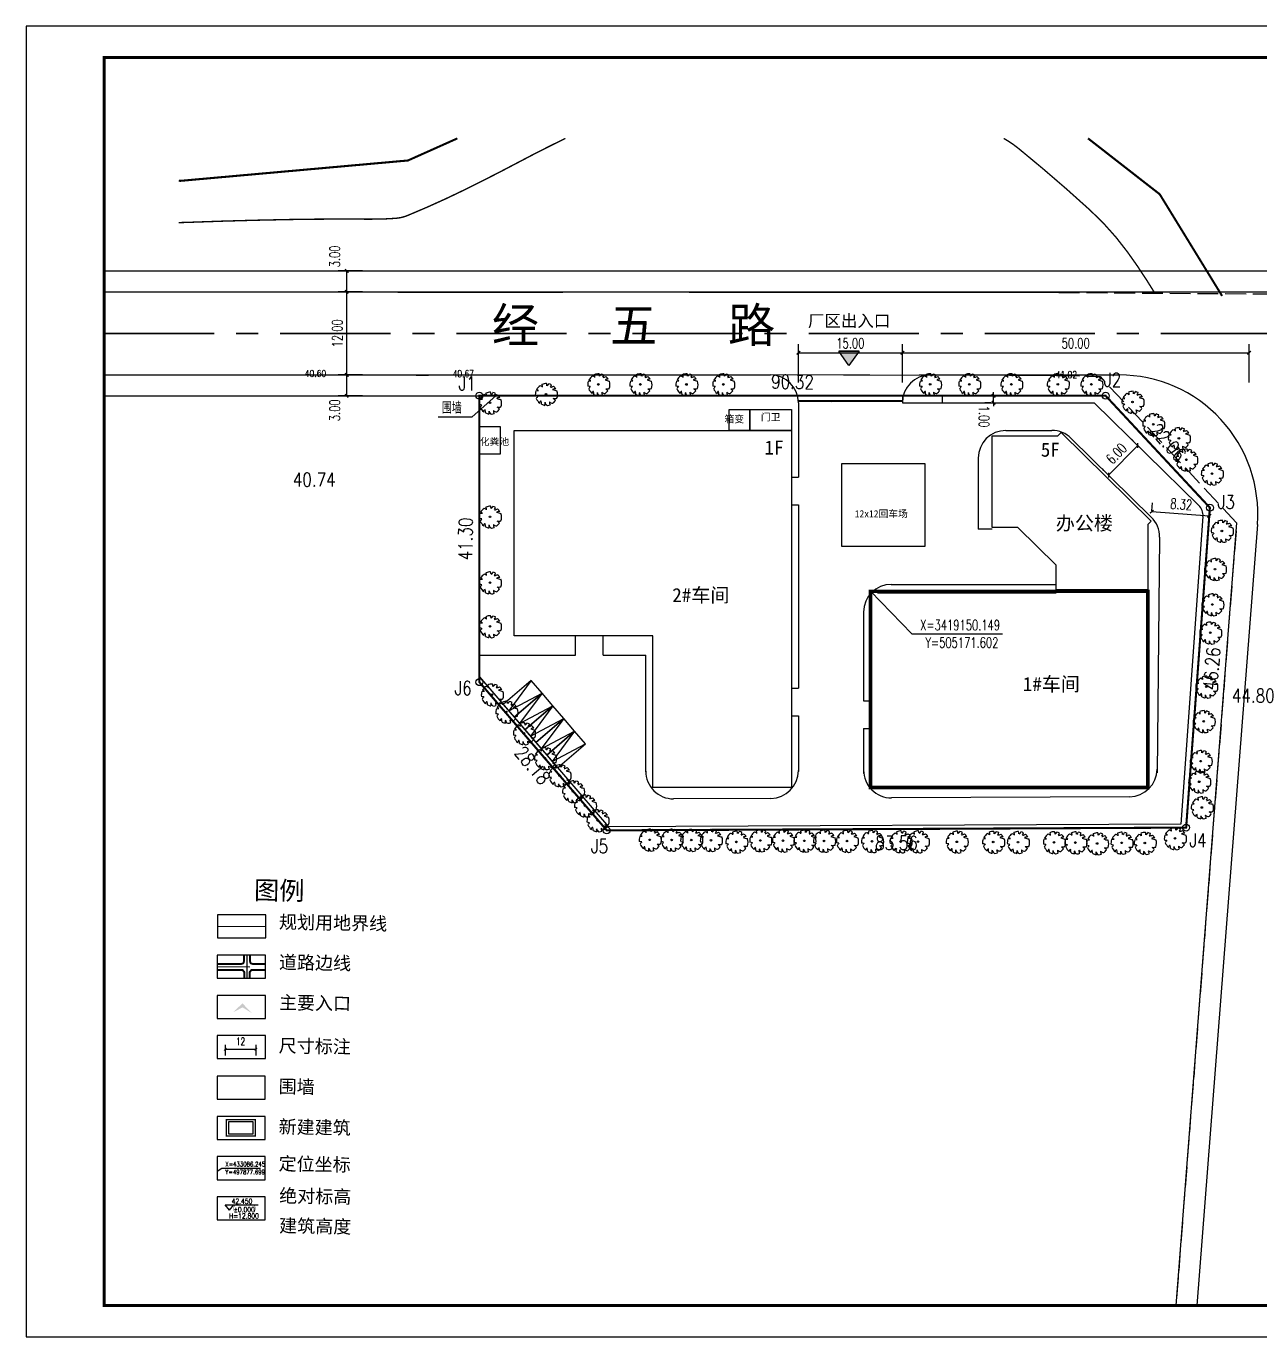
# Model space of a CAD drawing. Extents: x 504875 to 505317, y 3419043 to 3419232.
# Drawn here: x 505049.8 to 505227.7, y 3419042.6 to 3419231.6 of the extents above; entities that cross this region are included whole.
import ezdxf
from ezdxf.enums import TextEntityAlignment as Align

# ---------------------------------------------------------------- set-up
doc = ezdxf.new("R2010")
doc.units = 0
doc.header["$PDSIZE"] = 0.4
for name, pattern in [('CENTER', [50.8, 31.75, -6.35, 6.35, -6.35]), ('DASH', [0.35, 0.25, -0.1]), ('DASHDOT', [25.4, 12.7, -6.35, 0, -6.35]), ('X0', [4, 3, -1]), ('X3', [5, 4, -1])]:
    doc.linetypes.add(name, pattern=pattern)
doc.layers.get('0').update_dxf_attribs({"linetype": 'CONTINUOUS'})
doc.layers.get('Defpoints').update_dxf_attribs({"linetype": 'CONTINUOUS'})
for name, color, linetype in [('00规划道路', 7, 'CONTINUOUS'), ('99999', 7, 'CONTINUOUS'), ('_TCH_KEY', 7, 'CONTINUOUS'), ('DIM_COOR', 3, 'CONTINUOUS'), ('DIM_ELEV', 3, 'CONTINUOUS'), ('DIM_LEAD', 3, 'CONTINUOUS'), ('DLSS', 4, 'CONTINUOUS'), ('GCD', 1, 'CONTINUOUS'), ('JMD', 6, 'CONTINUOUS'), ('JZD', 1, 'CONTINUOUS'), ('JZP', 1, 'CONTINUOUS'), ('KZ-指标符号', 7, 'CONTINUOUS'), ('PUB_DIM', 3, 'CONTINUOUS'), ('PUB_TEXT', 7, 'CONTINUOUS'), ('PUB_TITLE', 4, 'CONTINUOUS'), ('RD-中线', 1, 'DASHDOT'), ('TREE', 66, 'CONTINUOUS'), ('停车位', 152, 'CONTINUOUS'), ('原道路', 7, 'CONTINUOUS'), ('图例', 7, 'CONTINUOUS'), ('建筑', 2, 'CONTINUOUS'), ('建筑外', 2, 'CONTINUOUS'), ('红线', 1, 'CONTINUOUS'), ('路', 4, 'CONTINUOUS'), ('道路', 150, 'CONTINUOUS')]:
    doc.layers.add(name, color=color, linetype=linetype)
doc.layers.add('RD-红线', color=7, linetype='CONTINUOUS', lineweight=35)
doc.layers.add('围墙', color=2, linetype='CONTINUOUS', lineweight=0)
doc.layers.get('_TCH_KEY').off()
doc.styles.add('_TCH_DIM', font='SIMPLEX', dxfattribs={"bigfont": 'GBCBIG'})
doc.styles.add('_TCH_DIM_T3', font='SIMPLEX', dxfattribs={"width": 0.705882, "bigfont": 'GBCBIG'})
doc.styles.add('DIM_FONT', font='SIMPLEX', dxfattribs={"width": 0.7, "bigfont": 'GBCBIG'})
doc.styles.add('DIMST', font='simplex.shx', dxfattribs={"width": 0.8, "bigfont": 'hzdx.shx'})
doc.styles.add('HZ', font='rs.shx', dxfattribs={"width": 0.8, "bigfont": 'hztxt.shx'})
doc.styles.add('宋体', font='')
doc.styles.get('宋体').set_extended_font_data('SimSun')
doc.linetypes.add('10411', pattern='A,2,[150,AAA.SHX,S=1,R=0,X=0,Y=1],2,[151,AAA.SHX,S=1,R=0,X=0,Y=3],1e-11', length=4)
doc.linetypes.add('FENCELINE2', pattern='A,6.35,-2.54,[132,ltypeshp.shx,S=2.54,R=0,X=-2.54,Y=0],-2.54,25.4', length=36.83)
doc.dimstyles.new('_TCH_ARCH&&1', dxfattribs={"dimtxt": 1.4875, "dimasz": 0.5, "dimexe": 1.25, "dimexo": 1.5, "dimgap": 0.63125, "dimtad": 1, "dimzin": 0, "dimdsep": 46, "dimtxsty": '_TCH_DIM_T3', "dimblk": 'ARCHTICK', "dimcen": 0.09, "dimclrt": 7, "dimazin": 2, "dimtfac": 1, "dimtix": 1, "dimtmove": 2, "dimatfit": 3, "dimfxl": 1, "dimtolj": 1, "dimtzin": 0, "dimarcsym": 0})
doc.dimstyles.new('_TCH_ARCH_M_M&&1', dxfattribs={"dimtxt": 1.4875, "dimasz": 0.5, "dimexe": 1.25, "dimexo": 1.5, "dimgap": 0.63125, "dimtad": 1, "dimzin": 0, "dimdsep": 46, "dimtxsty": '_TCH_DIM_T3', "dimblk": 'ARCHTICK', "dimcen": 0.09, "dimclrt": 7, "dimazin": 2, "dimtfac": 1, "dimtdec": 0, "dimtix": 1, "dimtmove": 2, "dimatfit": 3, "dimfxl": 1, "dimtolj": 1, "dimtzin": 0, "dimarcsym": 0})
doc.dimstyles.new('DIMN1', dxfattribs={"dimscale": 0.01, "dimtxt": 300, "dimasz": 100, "dimexe": 250, "dimexo": 300, "dimgap": 150, "dimtad": 1, "dimdec": 0, "dimzin": 0, "dimdsep": 46, "dimtxsty": 'DIM_FONT', "dimblk": 'ARCHTICK', "dimcen": 0.09, "dimclrt": 7, "dimazin": 2, "dimtfac": 1, "dimtdec": 0, "dimtix": 1, "dimtmove": 2, "dimatfit": 3, "dimfxl": 1, "dimtolj": 1, "dimtzin": 0, "dimarcsym": 0})

# ---------------------------------------------------------------- blocks, each defined once
blk = doc.blocks.new('gc0000')
blk.add_point((0, 0))
blk = doc.blocks.new('A$C70A21002')
at = {"layer": 'JMD', "color": 0, "linetype": 'Continuous', "style": '宋体'}
for s, p in [('经   五   路', (22.31, 101.58)), ('纬', (119.95, 48.09)), ('二', (119.63, 26.68)), ('路', (118.72, 3.62))]:
    blk.add_text(s, height=5, dxfattribs=at).set_placement(p, align=Align.MIDDLE)
blk = doc.blocks.new('GC200')
at = {"linetype": 'Continuous', "const_width": 0.2, "flags": 128}
blk.add_lwpolyline([(-0.1, 0, 1), (0.1, 0, 1)], format="xyb", close=True, dxfattribs=at)
blk = doc.blocks.new('dsfsd')
at = {"layer": '00规划道路', "linetype": 'Continuous'}
blk.add_hatch(color=256, dxfattribs=at).paths.add_polyline_path([(40390652.56, 3427609.06), (40390650.56, 3427609.06), (40390651.56, 3427607.64)])
blk.add_line((40390650.56, 3427609.06), (40390652.56, 3427609.06), dxfattribs=at)
at = {"layer": '00规划道路', "linetype": 'Continuous', "flags": 128}
blk.add_lwpolyline([(40390650.56, 3427609.06), (40390651.56, 3427607.64), (40390652.56, 3427609.06)], dxfattribs=at)
blk.add_lwpolyline([(40390652.56, 3427609.06), (40390650.56, 3427609.06), (40390651.56, 3427607.64)], close=True, dxfattribs=at)
blk = doc.blocks.new('sdfedf')
at = {"layer": '停车位', "linetype": 'Continuous', "flags": 128}
for points in [[(40390647.63, 3427557.29), (40390647.63, 3427562.59), (40390650.03, 3427562.59), (40390650.03, 3427557.29), (40390647.63, 3427557.29)], [(40390647.63, 3427557.29), (40390648.83, 3427562.59), (40390650.03, 3427557.29)]]:
    blk.add_lwpolyline(points, dxfattribs=at)
blk = doc.blocks.new('dfghfg')
at = {"layer": 'TREE', "color": 68, "linetype": 'ByBlock'}
for p, q in [((509406.27, 3423593.02), (509406.62, 3423593.06)), ((509406.62, 3423593.06), (509406.36, 3423593.2)), ((509406.36, 3423593.2), (509406.36, 3423593.2))]:
    blk.add_line(p, q, dxfattribs=at)
blk.add_circle((509407.71, 3423592.55), 0.115, dxfattribs=at)
for centre, radius, start, end in [((509407.79, 3423592.49), 1.58, 126.0751, 153.6245), ((509406.75, 3423593.1), 0.673, 48.5203, 80.5151), ((509407.79, 3423592.49), 1.6, 89.3321, 114.3856), ((509406.84, 3423593.68), 0.39, 343.6555, 39.76), ((509407.29, 3423593.83), 0.579, 352.0775, 26.6129), ((509407.56, 3423594.25), 0.606, 304.1868, 338.5411), ((509407.79, 3423592.49), 1.59, 62.8767, 77.7021), ((509408.05, 3423593.91), 0.461, 315.8454, 359.7651), ((509407.08, 3423598.27), 4.9, 285.4397, 290.7099), ((509409.05, 3423592.61), 0.701, 83.5323, 121.6544), ((509407.79, 3423592.49), 1.57, 31.4098, 49.4753), ((509407.79, 3423592.49), 1.61, 160.8426, 187.275), ((509405.98, 3423589.66), 2.64, 77.3728, 85.4649), ((509407.8, 3423590.98), 1.76, 134.7782, 147.3315), ((509407.79, 3423592.49), 1.57, 200.8103, 231.4392), ((509407.06, 3423591.29), 0.262, 97.741, 188.8108), ((509403.76, 3423590.92), 3.32, 2.9465, 10.9238), ((509408.19, 3423591.15), 0.661, 160.6008, 199.3992), ((509408.7, 3423591.35), 0.49, 170.6314, 220.6278), ((509408.79, 3423592.13), 0.9, 230.4582, 263.1093), ((509410.69, 3423598.75), 5.9, 250.0865, 256.3451), ((509407.79, 3423592.49), 1.54, 305.394, 326.2464), ((509408.89, 3423593.88), 1.97, 266.7455, 282.0146), ((509407.81, 3423590.59), 1.64, 39.6536, 53.993), ((509407.79, 3423592.49), 1.6, 340.3307, 19.43), ((509407.79, 3423592.49), 1.57, 243.1498, 261.8356), ((509408.11, 3423591.41), 0.534, 186.1911, 248.4952), ((509407.79, 3423592.49), 1.58, 274.7236, 290.3277)]:
    blk.add_arc(centre, radius, start, end, dxfattribs=at)
blk = doc.blocks.new('_ArchTick')
at = {"color": 0, "linetype": 'ByBlock', "const_width": 0.4}
blk.add_lwpolyline([(-0.5, -0.5), (0.5, 0.5)], dxfattribs=at)
blk = doc.blocks.new('*D30')
at = {"layer": 'Defpoints', "color": 0, "transparency": 16777216}
for p in [(505176.2, 3419184.55), (505161.2, 3419178.77), (505176.2, 3419178.77)]:
    blk.add_point(p, dxfattribs=at)
at = {"layer": 'PUB_DIM', "color": 0, "lineweight": -2, "transparency": 16777216}
for p, q in [((505161.2, 3419180.27), (505161.2, 3419185.8)), ((505176.2, 3419180.27), (505176.2, 3419185.8)), ((505161.2, 3419184.55), (505176.2, 3419184.55))]:
    blk.add_line(p, q, dxfattribs=at)
at = {"layer": 'PUB_DIM', "color": 0, "lineweight": -2, "transparency": 16777216, "xscale": 0.5, "yscale": 0.5, "zscale": 0.5, "rotation": 180}
blk.add_blockref('_ArchTick', (505161.2, 3419184.55), dxfattribs=at)
at = {"layer": 'PUB_DIM', "color": 0, "lineweight": -2, "transparency": 16777216, "xscale": 0.5, "yscale": 0.5, "zscale": 0.5}
blk.add_blockref('_ArchTick', (505176.2, 3419184.55), dxfattribs=at)
at = {"layer": 'PUB_DIM', "color": 7, "transparency": 16777216, "insert": (505168.7, 3419185.92), "char_height": 1.488, "attachment_point": 5, "style": '_TCH_DIM_T3'}
blk.add_mtext('\\A1;15.00', dxfattribs=at)
blk = doc.blocks.new('*D31')
at = {"layer": 'Defpoints', "color": 0, "transparency": 16777216}
for p in [(505226.2, 3419184.55), (505176.2, 3419178.77), (505226.2, 3419178.77)]:
    blk.add_point(p, dxfattribs=at)
at = {"layer": 'PUB_DIM', "color": 0, "lineweight": -2, "transparency": 16777216}
for p, q in [((505176.2, 3419180.27), (505176.2, 3419185.8)), ((505226.2, 3419180.27), (505226.2, 3419185.8)), ((505176.2, 3419184.55), (505226.2, 3419184.55))]:
    blk.add_line(p, q, dxfattribs=at)
at = {"layer": 'PUB_DIM', "color": 0, "lineweight": -2, "transparency": 16777216, "xscale": 0.5, "yscale": 0.5, "zscale": 0.5, "rotation": 180}
blk.add_blockref('_ArchTick', (505176.2, 3419184.55), dxfattribs=at)
at = {"layer": 'PUB_DIM', "color": 0, "lineweight": -2, "transparency": 16777216, "xscale": 0.5, "yscale": 0.5, "zscale": 0.5}
blk.add_blockref('_ArchTick', (505226.2, 3419184.55), dxfattribs=at)
at = {"layer": 'PUB_DIM', "color": 7, "transparency": 16777216, "insert": (505201.2, 3419185.92), "char_height": 1.488, "attachment_point": 5, "style": '_TCH_DIM_T3'}
blk.add_mtext('\\A1;50.00', dxfattribs=at)
blk = doc.blocks.new('*D32')
at = {"layer": 'Defpoints', "color": 0, "transparency": 16777216}
for p in [(505189.35, 3419178.35), (505190.45, 3419178.35), (505190.45, 3419177.35)]:
    blk.add_point(p, dxfattribs=at)
at = {"layer": 'PUB_DIM', "color": 0, "lineweight": -2, "transparency": 16777216}
for p, q in [((505188.95, 3419178.35), (505188.1, 3419178.35)), ((505189.35, 3419178.35), (505189.35, 3419178.85)), ((505189.35, 3419177.35), (505189.35, 3419178.35)), ((505188.95, 3419177.35), (505188.1, 3419177.35)), ((505189.35, 3419177.35), (505189.35, 3419176.85))]:
    blk.add_line(p, q, dxfattribs=at)
at = {"layer": 'PUB_DIM', "color": 0, "lineweight": -2, "transparency": 16777216, "xscale": 0.5, "yscale": 0.5, "zscale": 0.5}
for p, rotation in [((505189.35, 3419178.35), 270.0010972823908), ((505189.35, 3419177.35), 90.00109728239084)]:
    blk.add_blockref('_ArchTick', p, dxfattribs=dict(at, rotation=rotation))
at = {"layer": 'PUB_DIM', "color": 7, "transparency": 16777216, "insert": (505187.98, 3419175.35), "char_height": 1.488, "attachment_point": 5, "rotation": 270.0011, "style": '_TCH_DIM_T3'}
blk.add_mtext('\\A1;1.00', dxfattribs=at)
blk = doc.blocks.new('*D92')
at = {"layer": 'Defpoints', "color": 0, "transparency": 16777216}
for p in [(505212.06, 3419160.28), (505220.36, 3419159.66), (505220.46, 3419161.03)]:
    blk.add_point(p, dxfattribs=at)
at = {"layer": 'PUB_DIM', "color": 0, "lineweight": -2, "transparency": 16777216}
for p, q in [((505212.17, 3419161.77), (505212.26, 3419162.89)), ((505212.17, 3419161.64), (505220.46, 3419161.03)), ((505220.47, 3419161.16), (505220.56, 3419162.27))]:
    blk.add_line(p, q, dxfattribs=at)
at = {"layer": 'PUB_DIM', "color": 0, "lineweight": -2, "transparency": 16777216, "xscale": 0.5, "yscale": 0.5, "zscale": 0.5}
for p, rotation in [((505212.17, 3419161.64), 175.7512926206985), ((505220.46, 3419161.03), 355.7512926206986)]:
    blk.add_blockref('_ArchTick', p, dxfattribs=dict(at, rotation=rotation))
at = {"layer": 'PUB_DIM', "color": 7, "transparency": 16777216, "insert": (505216.42, 3419162.71), "char_height": 1.488, "attachment_point": 5, "rotation": 355.7513, "style": '_TCH_DIM_T3'}
blk.add_mtext('\\A1;8.32', dxfattribs=at)
blk = doc.blocks.new('*D93')
at = {"layer": 'Defpoints', "color": 0, "transparency": 16777216}
for p in [(505210.14, 3419171.19), (505210.55, 3419170.79), (505206.34, 3419166.51)]:
    blk.add_point(p, dxfattribs=at)
at = {"layer": 'PUB_DIM', "color": 0, "lineweight": -2, "transparency": 16777216}
for p, q in [((505205.94, 3419166.91), (505210.14, 3419171.19)), ((505209.48, 3419171.84), (505209.25, 3419172.07)), ((505205.27, 3419167.56), (505205.05, 3419167.79))]:
    blk.add_line(p, q, dxfattribs=at)
at = {"layer": 'PUB_DIM', "color": 0, "lineweight": -2, "transparency": 16777216, "xscale": 0.5, "yscale": 0.5, "zscale": 0.5}
for p, rotation in [((505210.14, 3419171.19), 45.50970080789526), ((505205.94, 3419166.91), 225.5097008078953)]:
    blk.add_blockref('_ArchTick', p, dxfattribs=dict(at, rotation=rotation))
at = {"layer": 'PUB_DIM', "color": 7, "transparency": 16777216, "insert": (505207.06, 3419170.02), "char_height": 1.488, "attachment_point": 5, "rotation": 45.5097, "style": '_TCH_DIM_T3'}
blk.add_mtext('\\A1;6.00', dxfattribs=at)
blk = doc.blocks.new('*D94')
at = {"layer": 'Defpoints', "color": 0, "transparency": 16777216}
for p in [(505096.06, 3419181.35), (505099.82, 3419181.35), (505099.82, 3419178.35)]:
    blk.add_point(p, dxfattribs=at)
at = {"layer": 'PUB_DIM', "color": 0, "lineweight": -2, "transparency": 16777216}
for p, q in [((505098.32, 3419181.35), (505094.81, 3419181.35)), ((505096.06, 3419178.35), (505096.06, 3419181.35)), ((505098.32, 3419178.35), (505094.81, 3419178.35))]:
    blk.add_line(p, q, dxfattribs=at)
at = {"layer": 'PUB_DIM', "color": 0, "lineweight": -2, "transparency": 16777216, "xscale": 0.5, "yscale": 0.5, "zscale": 0.5}
for p, rotation in [((505096.06, 3419181.35), 90), ((505096.06, 3419178.35), 270)]:
    blk.add_blockref('_ArchTick', p, dxfattribs=dict(at, rotation=rotation))
at = {"layer": 'PUB_DIM', "color": 7, "transparency": 16777216, "insert": (505094.34, 3419176.25), "char_height": 1.488, "attachment_point": 5, "rotation": 90, "style": '_TCH_DIM_T3'}
blk.add_mtext('\\A1;3.00', dxfattribs=at)
blk = doc.blocks.new('*D95')
at = {"layer": 'Defpoints', "color": 0, "transparency": 16777216}
for p in [(505096.06, 3419193.35), (505099.82, 3419193.35), (505099.82, 3419181.35)]:
    blk.add_point(p, dxfattribs=at)
at = {"layer": 'PUB_DIM', "color": 0, "lineweight": -2, "transparency": 16777216}
for p, q in [((505098.32, 3419193.35), (505094.81, 3419193.35)), ((505096.06, 3419181.35), (505096.06, 3419193.35)), ((505098.32, 3419181.35), (505094.81, 3419181.35))]:
    blk.add_line(p, q, dxfattribs=at)
at = {"layer": 'PUB_DIM', "color": 0, "lineweight": -2, "transparency": 16777216, "xscale": 0.5, "yscale": 0.5, "zscale": 0.5}
for p, rotation in [((505096.06, 3419193.35), 90), ((505096.06, 3419181.35), 270)]:
    blk.add_blockref('_ArchTick', p, dxfattribs=dict(at, rotation=rotation))
at = {"layer": 'PUB_DIM', "color": 7, "transparency": 16777216, "insert": (505094.69, 3419187.35), "char_height": 1.488, "attachment_point": 5, "rotation": 90, "style": '_TCH_DIM_T3'}
blk.add_mtext('\\A1;12.00', dxfattribs=at)
blk = doc.blocks.new('*D96')
at = {"layer": 'Defpoints', "color": 0, "transparency": 16777216}
for p in [(505096.06, 3419196.35), (505099.82, 3419196.35), (505099.82, 3419193.35)]:
    blk.add_point(p, dxfattribs=at)
at = {"layer": 'PUB_DIM', "color": 0, "lineweight": -2, "transparency": 16777216}
for p, q in [((505098.32, 3419196.35), (505094.81, 3419196.35)), ((505096.06, 3419193.35), (505096.06, 3419196.35)), ((505098.32, 3419193.35), (505094.81, 3419193.35))]:
    blk.add_line(p, q, dxfattribs=at)
at = {"layer": 'PUB_DIM', "color": 0, "lineweight": -2, "transparency": 16777216, "xscale": 0.5, "yscale": 0.5, "zscale": 0.5}
for p, rotation in [((505096.06, 3419196.35), 90), ((505096.06, 3419193.35), 270)]:
    blk.add_blockref('_ArchTick', p, dxfattribs=dict(at, rotation=rotation))
at = {"layer": 'PUB_DIM', "color": 7, "transparency": 16777216, "insert": (505094.34, 3419198.45), "char_height": 1.488, "attachment_point": 5, "rotation": 90, "style": '_TCH_DIM_T3'}
blk.add_mtext('\\A1;3.00', dxfattribs=at)
blk = doc.blocks.new('ghsdhdf')
at = {"layer": 'DIM_ELEV'}
for p, q in [((40405775.53, 3429778.72), (40405774.57, 3429779.93)), ((40405774.57, 3429779.93), (40405782.22, 3429779.93)), ((40405775.53, 3429778.72), (40405776.58, 3429779.93))]:
    blk.add_line(p, q, dxfattribs=at)
blk = doc.blocks.new('出入口')
blk.add_hatch(color=256).paths.add_polyline_path([(0.38, -0.01), (0.88, 0.88), (0, 0), (0.88, -0.88)])
blk = doc.blocks.new('34DFHFD')
at = {"layer": 'DIM_COOR', "color": 3}
for p, q in [((497781.59, 433421.37), (497783.39, 433422.59)), ((497783.39, 433422.59), (497798.57, 433422.59))]:
    blk.add_line(p, q, dxfattribs=at)
at = {"layer": 'RD-中线'}
blk.add_line((497781.66, 433501.22, -30.4), (497800.45, 433501.21, -30.4), dxfattribs=at)
at = {"layer": 'RD-中线', "elevation": -30.4}
blk.add_lwpolyline([(497793.24, 433505.72), (497793.24, 433496.7)], dxfattribs=at)
blk.add_lwpolyline([(497793.24, 433505.72), (497793.24, 433496.7)], dxfattribs=at)
at = {"layer": 'RD-红线', "elevation": -30.4}
for points in [[(497781.66, 433502.31), (497790.95, 433502.31, 0.414214), (497792.1, 433503.45), (497792.1, 433505.72)], [(497781.66, 433502.31), (497790.95, 433502.31, 0.414214), (497792.1, 433503.45), (497792.1, 433505.72)], [(497794.38, 433505.72), (497794.38, 433503.45, 0.414214), (497795.52, 433502.31), (497800.45, 433502.31)], [(497794.38, 433505.72), (497794.38, 433503.45, 0.414214), (497795.52, 433502.31), (497800.45, 433502.31)], [(497781.66, 433500.03), (497790.95, 433500.03, -0.414214), (497792.1, 433498.88), (497792.1, 433496.7)], [(497781.66, 433500.03), (497790.95, 433500.03, -0.414214), (497792.1, 433498.88), (497792.1, 433496.7)], [(497794.38, 433496.7), (497794.38, 433498.88, -0.414214), (497795.52, 433500.03), (497800.45, 433500.03)], [(497794.38, 433496.7), (497794.38, 433498.88, -0.414214), (497795.52, 433500.03), (497800.45, 433500.03)]]:
    blk.add_lwpolyline(points, format="xyb", dxfattribs=at)
at = {"layer": '围墙', "linetype": 'FENCELINE2', "ltscale": 0.0001, "const_width": 0.05, "elevation": -30.4, "flags": 128}
blk.add_lwpolyline([(497781.61, 433454), (497800.4, 433453.99)], dxfattribs=at)
at = {"layer": '图例', "color": 0, "linetype": 'Continuous', "elevation": -30.4}
for points in [[(497781.76, 433512.42), (497800.55, 433512.41), (497800.56, 433521.43), (497781.77, 433521.44)], [(497781.66, 433496.71), (497800.45, 433496.7), (497800.45, 433505.72), (497781.66, 433505.73)], [(497781.65, 433481), (497800.44, 433480.99), (497800.44, 433490.01), (497781.65, 433490.02)], [(497781.65, 433481), (497800.44, 433480.99), (497800.44, 433490.01), (497781.65, 433490.02)], [(497781.64, 433465.38), (497800.43, 433465.37), (497800.43, 433474.39), (497781.64, 433474.4)], [(497781.61, 433449.49), (497800.4, 433449.48), (497800.4, 433458.5), (497781.61, 433458.51)], [(497781.6, 433433.78), (497800.39, 433433.77), (497800.4, 433442.79), (497781.6, 433442.8)], [(497781.59, 433418.07), (497800.38, 433418.06), (497800.39, 433427.08), (497781.59, 433427.09)], [(497781.58, 433402.36), (497800.37, 433402.35), (497800.38, 433411.37), (497781.59, 433411.38)]]:
    blk.add_lwpolyline(points, close=True, dxfattribs=at)
at = {"layer": '红线', "linetype": 'DASH', "lineweight": 35, "ltscale": 0.02, "const_width": 0.4, "elevation": -30.4}
blk.add_lwpolyline([(497781.76, 433516.93), (497800.55, 433516.93)], dxfattribs=at)
at = {"layer": '道路', "color": 0, "elevation": -30.4}
blk.add_lwpolyline([(497785.21, 433441.52, 0.528, 0.476, 0), (497796.53, 433441.52, 0.528, 0.528, 0), (497796.53, 433435.11, 0.528, 0.528, 0), (497785.21, 433435.11, 0.528, 0.528, 0)], format="xyseb", close=True, dxfattribs=at)
at = {"layer": '道路', "linetype": 'Continuous', "elevation": -30.4}
blk.add_lwpolyline([(497795.69, 433440.67), (497786.05, 433440.67), (497786.05, 433435.95), (497795.69, 433435.95)], close=True, dxfattribs=at)
at = {"layer": 'KZ-指标符号', "xscale": -4.147200000425988, "yscale": 4.147199998132524, "zscale": 4.147199999999998, "rotation": 88.64068196837151}
blk.add_blockref('出入口', (497791.48, 433486.9), dxfattribs=at)
at = {"layer": '路', "xscale": 1.674862364670844, "yscale": 1.674862364670844, "zscale": 1.674862364670844}
blk.add_blockref('ghsdhdf', (-67176326.38, -5311001.08, -24.32), dxfattribs=at)
at = {"layer": 'PUB_TEXT', "linetype": 'Continuous', "style": '宋体'}
for s, height, p in [('图例', 7.221, (497795.93, 433527.51, -30.4)), ('规划用地界线', 5.158, (497805.7, 433516.13, -30.4)), ('道路边线', 5.158, (497805.69, 433500.42, -30.4)), ('主要入口', 5.158, (497805.68, 433484.71, -30.4)), ('尺寸标注', 5.158, (497805.59, 433467.86, -30.4)), ('围墙', 5.158, (497805.56, 433451.92, -30.4)), ('新建建筑', 5.158, (497805.55, 433436.21, -30.4)), ('定位坐标', 5.158, (497805.54, 433421.81, -30.4)), ('绝对标高', 5.158, (497805.77, 433409.28, -30.4)), ('建筑高度', 5.158, (497805.77, 433397.61, -30.4))]:
    blk.add_text(s, height=height, rotation=359, dxfattribs=at).set_placement(p)
at = {"layer": 'PUB_TEXT', "color": 3, "style": '_TCH_DIM', "width": 0.705882}
for s, p in [('X=433086.245', (497784.77, 433423.22)), ('Y=497877.699', (497784.83, 433420.18))]:
    blk.add_text(s, height=1.785, dxfattribs=at).set_placement(p)
at = {"layer": 'PUB_TEXT', "style": '_TCH_DIM', "width": 0.705882}
for s, p in [('42.450', (497787.24, 433408.65, -24.32)), ('%%p0.000', (497788.06, 433405.39, -24.32)), ('H=12.800', (497786.23, 433402.92, -24.32))]:
    blk.add_text(s, height=1.993, dxfattribs=at).set_placement(p)
at = {"layer": 'PUB_TEXT', "style": '_TCH_DIM'}
for s, p in [('（', (497786.42, 433405.39, -24.32)), ('）', (497795.84, 433405.39, -24.32))]:
    blk.add_text(s, height=2.26, dxfattribs=at).set_placement(p)
at = {"layer": 'PUB_DIM'}
blk.add_aligned_dim(p1=(497784.75, 433473.67), p2=(497796.7, 433473.67), distance=-4.65, dimstyle='DIMN1', dxfattribs=at).render()

msp = doc.modelspace()

# ---------------------------------------------------------------- linework, layer by layer
at = {"color": 8, "linetype": 'X0', "flags": 128}
for points in [[(505198.766, 3419193.248), (505257.042, 3419192.861), (505245.746, 3419047.145)], [(505198.739, 3419181.283), (505204.714, 3419181.128), (505224.407, 3419160.036), (505215.656, 3419047.145)]]:
    msp.add_lwpolyline(points, dxfattribs=at)
for points in [[(505176.201, 3419177.35), (505181.971, 3419177.35), (505181.971, 3419178.35), (505176.201, 3419178.35)], [(505115.198, 3419173.914), (505118.198, 3419173.914), (505118.198, 3419169.914), (505115.198, 3419169.914)], [(505167.457, 3419168.593), (505179.457, 3419168.593), (505179.457, 3419156.593), (505167.457, 3419156.593)]]:
    msp.add_lwpolyline(points, close=True)
at = {"layer": 'DIM_COOR', "color": 3}
for p, q in [((505171.602, 3419150.149), (505177.587, 3419144.018)), ((505177.587, 3419144.018), (505190.622, 3419144.018))]:
    msp.add_line(p, q, dxfattribs=at)
at = {"layer": 'DIM_LEAD'}
for p, q in [((505117.606, 3419178.397), (505114.104, 3419175.25)), ((505114.104, 3419175.25), (505109.273, 3419175.25))]:
    msp.add_line(p, q, dxfattribs=at)
at = {"layer": 'DIM_LEAD', "const_width": 0.2}
msp.add_lwpolyline([(505117.68, 3419178.464, 1), (505117.531, 3419178.33, 1)], format="xyb", close=True, dxfattribs=at)
at = {"layer": 'DLSS', "color": 8, "linetype": 'X3', "const_width": 0.3}
for points in [[(505071.844, 3419209.365), (505072.059, 3419209.342), (505104.897, 3419212.282), (505112.021, 3419215.467)], [(505202.976, 3419215.467), (505213.32, 3419207.409), (505222.313, 3419192.747)]]:
    msp.add_lwpolyline(points, dxfattribs=at)
at = {"layer": 'DLSS', "color": 8, "linetype": 'Continuous', "const_width": 0.2, "flags": 128}
for points in [[(505071.844, 3419203.33, 0.0083232), (505073.1, 3419203.357, -0.0051822), (505087.732, 3419203.766, -0.0064454), (505099.226, 3419203.82, 0.0192934), (505103.065, 3419203.937, 0.0806136), (505104.864, 3419204.358, 0.0165215), (505113.032, 3419208.043, 0.0077101), (505120.749, 3419211.985, -0.0086466), (505127.598, 3419215.467)], [(505190.817, 3419215.467, -0.0419424), (505192.973, 3419213.996, -0.0144337), (505203.262, 3419205.125, -0.0506936), (505208.694, 3419199.045, -0.0210136), (505212.601, 3419193.156)]]:
    msp.add_lwpolyline(points, format="xyb", dxfattribs=at)
at = {"layer": 'DLSS', "color": 8, "linetype": 'Continuous', "const_width": 0.15, "flags": 128}
for points in [[(505061.086, 3419193.308), (505072.333, 3419193.312), (505107.218, 3419193.265), (505142.401, 3419193.274), (505177.379, 3419193.229), (505198.766, 3419193.248)], [(505061.086, 3419181.328), (505072.335, 3419181.347), (505107.224, 3419181.299), (505142.301, 3419181.387), (505179.375, 3419181.331), (505198.739, 3419181.283)]]:
    msp.add_lwpolyline(points, dxfattribs=at)
at = {"layer": 'JZD', "linetype": 'DASH', "ltscale": 10, "const_width": 0.3, "flags": 128}
msp.add_lwpolyline([(505115.198, 3419178.349), (505205.515, 3419178.35), (505220.551, 3419162.208), (505217.124, 3419116.072), (505133.566, 3419115.676), (505115.199, 3419137.051)], close=True, dxfattribs=at)
msp.add_lwpolyline([(505115.198, 3419178.349), (505205.515, 3419178.35), (505220.551, 3419162.208), (505217.124, 3419116.072), (505133.566, 3419115.676), (505115.199, 3419137.051)], close=True, dxfattribs=at)
at = {"layer": 'JZD', "color": 6, "linetype": '10411', "ltscale": 0.1, "flags": 128}
msp.add_lwpolyline([(505175.328, 3419178.35), (505205.515, 3419178.35), (505220.551, 3419162.208), (505217.124, 3419116.072), (505133.566, 3419115.676), (505115.199, 3419137.051), (505115.198, 3419178.349), (505161.074, 3419178.35)], dxfattribs=at)
at = {"layer": 'JZP', "linetype": 'Continuous'}
for centre in [(505115.198, 3419178.349), (505205.515, 3419178.35), (505220.551, 3419162.208), (505115.199, 3419137.051), (505133.566, 3419115.676), (505217.124, 3419116.072)]:
    msp.add_circle(centre, 0.5, dxfattribs=at)
at = {"layer": 'PUB_TITLE', "elevation": 49}
msp.add_lwpolyline([(505049.836, 3419042.645), (505317.136, 3419042.645), (505317.136, 3419231.645), (505049.836, 3419231.645)], close=True, dxfattribs=at)
at = {"layer": 'PUB_TITLE', "const_width": 0.45, "elevation": 49}
msp.add_lwpolyline([(505061.086, 3419047.145), (505312.636, 3419047.145), (505312.636, 3419227.145), (505061.086, 3419227.145)], close=True, dxfattribs=at)
at = {"layer": 'RD-中线', "linetype": 'CENTER', "lineweight": 30, "ltscale": 0.5}
msp.add_line((505061.086, 3419187.35), (505285.594, 3419187.35), dxfattribs=at)
at = {"layer": '建筑', "linetype": 'Continuous', "ltscale": 3}
for points in [[(505154.2, 3419173.35), (505151.2, 3419173.35), (505151.2, 3419176.35), (505154.2, 3419176.35)], [(505154.2, 3419176.35), (505160.2, 3419176.35), (505160.2, 3419173.35), (505154.2, 3419173.35)]]:
    msp.add_lwpolyline(points, close=True, dxfattribs=at)
at = {"layer": '建筑外'}
for points in [[(505120.198, 3419173.349), (505160.198, 3419173.349), (505160.198, 3419121.849), (505140.198, 3419121.849), (505140.198, 3419143.749), (505120.198, 3419143.749)], [(505189.161, 3419172.563), (505198.619, 3419172.563), (505199.08, 3419173.032), (505212.064, 3419160.278), (505211.602, 3419159.808), (505211.602, 3419150.349), (505198.402, 3419150.349), (505198.402, 3419153.907), (505192.848, 3419159.363), (505189.161, 3419159.363)]]:
    msp.add_lwpolyline(points, close=True, dxfattribs=at)
at = {"layer": '建筑外', "const_width": 0.5}
msp.add_lwpolyline([(505171.602, 3419150.149), (505211.602, 3419150.149), (505211.602, 3419121.849), (505171.602, 3419121.849)], close=True, dxfattribs=at)
at = {"layer": '道路', "linetype": 'Continuous', "ltscale": 3}
for p, q in [((505061.086, 3419196.35), (505285.594, 3419196.35)), ((505061.086, 3419193.35), (505285.594, 3419193.35)), ((505061.086, 3419181.35), (505157.2, 3419181.35)), ((505178.615, 3419181.35), (505207.458, 3419181.35)), ((505176.977, 3419179.35), (505176.977, 3419179.35)), ((505161.2, 3419177.35), (505161.2, 3419166.617)), ((505161.201, 3419177.666), (505176.201, 3419177.666)), ((505161.201, 3419177.566), (505176.201, 3419177.566)), ((505165.977, 3419177.35), (505165.977, 3419177.35)), ((505176.201, 3419177.35), (505203.875, 3419177.35)), ((505196.709, 3419177.35), (505203.087, 3419177.35)), ((505203.875, 3419177.35), (505218.96, 3419162.531)), ((505191.136, 3419173.35), (505197.749, 3419173.35)), ((505200.552, 3419172.204), (505212.104, 3419160.855)), ((505187.136, 3419169.35), (505187.136, 3419159.123)), ((505161.2, 3419162.617), (505161.2, 3419136.182)), ((505224.407, 3419160.036), (505215.655, 3419047.145)), ((505219.553, 3419160.961), (505216.36, 3419116.568)), ((505227.398, 3419159.805), (505218.664, 3419047.145)), ((505213.301, 3419157.96), (505212.944, 3419123.991)), ((505172.602, 3419149.95), (505198.402, 3419149.95)), ((505174.602, 3419151.149), (505198.402, 3419151.149)), ((505170.602, 3419147.149), (505170.602, 3419134.356)), ((505115.198, 3419140.949), (505129.033, 3419140.949)), ((505133.033, 3419140.949), (505139.193, 3419140.949)), ((505139.193, 3419124.122), (505139.193, 3419140.949)), ((505115.198, 3419137.819), (505133.794, 3419116.177)), ((505161.2, 3419132.182), (505161.2, 3419124.188)), ((505170.602, 3419130.356), (505170.602, 3419123.864)), ((505157.219, 3419120.288), (505143.212, 3419120.222)), ((505208.964, 3419120.533), (505174.621, 3419120.364)), ((505216.36, 3419116.568), (505133.138, 3419116.174))]:
    msp.add_line(p, q, dxfattribs=at)
for points in [[(505061.086, 3419178.35), (505161.173, 3419178.35)], [(505176.328, 3419178.35), (505204.216, 3419178.35)]]:
    msp.add_lwpolyline(points, dxfattribs=at)
at = {"layer": '道路', "linetype": 'Continuous', "ltscale": 3, "flags": 128}
for points in [[(505160.198, 3419166.617), (505161.2, 3419166.617)], [(505160.198, 3419162.617), (505161.2, 3419162.617)], [(505189.136, 3419159.123), (505187.136, 3419159.123)], [(505129.033, 3419140.949), (505129.033, 3419143.749)], [(505133.033, 3419140.949), (505133.033, 3419143.749)], [(505160.198, 3419136.182), (505161.2, 3419136.182)], [(505170.602, 3419134.356), (505171.604, 3419134.356)], [(505160.198, 3419132.182), (505161.2, 3419132.182)], [(505170.602, 3419130.356), (505171.604, 3419130.356)]]:
    msp.add_lwpolyline(points, dxfattribs=at)
at = {"layer": '道路', "linetype": 'Continuous', "ltscale": 3}
for centre, radius, start, end in [((505157.2, 3419177.35), 4, 360, 90), ((505180.201, 3419177.35), 4, 90, 180), ((505207.458, 3419161.35), 20, 355.56724, 90), ((505191.136, 3419169.35), 4, 90, 180), ((505197.749, 3419169.35), 4, 45.5097, 90), ((505217.558, 3419161.105), 2, 355.8865, 45.5097), ((505209.301, 3419158.002), 4, 359.39914, 45.5097), ((505174.602, 3419147.149), 4, 90, 180), ((505143.193, 3419124.222), 4, 180, 270.2715), ((505157.2, 3419124.288), 4, 270.2715, 360), ((505174.602, 3419124.364), 4, 180, 270.28142), ((505208.945, 3419124.533), 4, 270.28142, 359.39914)]:
    msp.add_arc(centre, radius, start, end, dxfattribs=at)

# ---------------------------------------------------------------- block references
at = {"color": 8, "linetype": 'Continuous'}
msp.add_blockref('A$C70A21002', (505115.122, 3419087.06), dxfattribs=at)
at = {"layer": '00规划道路', "linetype": 'Continuous', "xscale": -1.45981439872412, "yscale": 1.459814399015158, "zscale": 1.459814399999999, "rotation": 359.9999998355107}
msp.add_blockref('dsfsd', (59468023.204, -1584488.434, -8.8), dxfattribs=at)
at = {"layer": '_TCH_KEY', "color": 252, "linetype": 'Continuous'}
ref = msp.add_blockref('GC200', (505089.416, 3419181.557), dxfattribs=dict(at, xscale=0.5, yscale=0.5, zscale=0.5))
ref.add_attrib('height', '40.60', dxfattribs={"layer": 'GCD', "linetype": 'Continuous', "height": 1, "style": 'HZ', "width": 0.8}).set_placement((505090.016, 3419181.564), align=Align.MIDDLE_LEFT)
ref = msp.add_blockref('GC200', (505110.735, 3419181.55), dxfattribs=dict(at, xscale=0.5, yscale=0.5, zscale=0.5))
ref.add_attrib('height', '40.67', dxfattribs={"layer": 'GCD', "linetype": 'Continuous', "height": 1, "style": 'HZ', "width": 0.8}).set_placement((505111.335, 3419181.557), align=Align.MIDDLE_LEFT)
ref = msp.add_blockref('GC200', (505197.706, 3419181.401), dxfattribs=dict(at, xscale=0.5, yscale=0.5, zscale=0.5))
ref.add_attrib('height', '41.02', dxfattribs={"layer": 'GCD', "linetype": 'Continuous', "height": 1, "style": 'HZ', "width": 0.8}).set_placement((505198.306, 3419181.407), align=Align.MIDDLE_LEFT)
ref = msp.add_blockref('GC200', (505087.093, 3419166.246), dxfattribs=at)
ref.add_attrib('height', '40.74', dxfattribs={"layer": 'GCD', "linetype": 'Continuous', "height": 2, "style": 'HZ', "width": 0.8}).set_placement((505088.293, 3419166.259), align=Align.MIDDLE_LEFT)
ref = msp.add_blockref('GC200', (505222.523, 3419135.087), dxfattribs=at)
ref.add_attrib('height', '44.80', dxfattribs={"layer": 'GCD', "linetype": 'Continuous', "height": 2, "style": 'HZ', "width": 0.8}).set_placement((505223.722, 3419135.101), align=Align.MIDDLE_LEFT)
at = {"layer": 'JZD', "linetype": 'Continuous'}
for p in [(505115.198, 3419178.349), (505205.515, 3419178.35), (505220.551, 3419162.208), (505115.199, 3419137.051), (505217.124, 3419116.072), (505133.566, 3419115.676)]:
    msp.add_blockref('gc0000', p, dxfattribs=at)
at = {"layer": '停车位', "linetype": 'Continuous', "xscale": -1, "rotation": 130.670982232964}
for p in [(-23218361.842, 36287797.844), (-23218360.278, 36287796.024), (-23218358.714, 36287794.204), (-23218357.15, 36287792.383), (-23218355.585, 36287790.563)]:
    msp.add_blockref('sdfedf', p, dxfattribs=at)
at = {"layer": '原道路', "linetype": 'Continuous'}
for p in [(-4282.92, -4413.965), (-4275.362, -4412.566), (-4269.298, -4412.566), (-4262.653, -4412.566), (-4257.337, -4412.566), (-4227.507, -4412.565), (-4221.859, -4412.565), (-4215.795, -4412.565), (-4209.088, -4412.565), (-4204.25, -4412.565), (-4290.994, -4415.218), (-4198.318, -4415.098), (-4195.323, -4418.314), (-4191.632, -4420.333), (-4190.556, -4423.431), (-4186.87, -4425.433), (-4290.994, -4431.654), (-4185.431, -4433.7), (-4186.421, -4439.203), (-4290.994, -4441.143), (-4186.799, -4444.297), (-4290.994, -4447.453), (-4187.102, -4448.373), (-4290.712, -4457.318), (-4187.68, -4456.158), (-4288.616, -4459.796), (-4188.051, -4461.148), (-4286.086, -4462.891), (-4283.049, -4466.483), (-4188.477, -4466.889), (-4280.955, -4468.959), (-4188.699, -4469.869), (-4279.004, -4471.267), (-4277.277, -4473.31), (-4188.318, -4473.576), (-4275.469, -4475.449), (-4267.954, -4478.236), (-4192.204, -4478.032), (-4264.789, -4478.256), (-4261.957, -4478.274), (-4259.126, -4478.293), (-4255.448, -4478.533), (-4251.996, -4478.339), (-4248.733, -4478.36), (-4245.64, -4478.38), (-4242.809, -4478.398), (-4239.505, -4478.419), (-4235.881, -4478.443), (-4231.766, -4478.496), (-4229.266, -4478.496), (-4223.656, -4478.522), (-4218.414, -4478.556), (-4214.848, -4478.579), (-4209.647, -4478.612), (-4206.553, -4478.632), (-4203.425, -4478.766), (-4199.895, -4478.676), (-4196.541, -4478.697)]:
    msp.add_blockref('dfghfg', p, dxfattribs=at)
at = {"layer": '路', "xscale": 0.3694950000790413, "yscale": 0.3694950000790413, "zscale": 0.3694950000790413}
msp.add_blockref('34DFHFD', (321149.564, 3258919.488, 11.231), dxfattribs=at)

# ---------------------------------------------------------------- texts
at = {"layer": '99999', "style": '宋体'}
for s, height, p in [('箱变', 1.0065, (505150.556, 3419174.488)), ('门卫', 1.0065, (505155.797, 3419174.77)), ('1F', 2.013, (505156.326, 3419169.88)), ('5F', 2.013, (505196.168, 3419169.565)), ('12x12回车场', 1.0065, (505169.336, 3419160.833)), ('办公楼', 2.013, (505198.328, 3419158.972)), ('2#车间', 2.013, (505143.018, 3419148.601)), ('1#车间', 2.013, (505193.573, 3419135.778))]:
    msp.add_text(s, height=height, rotation=359.9952, dxfattribs=at).set_placement(p)
at = {"layer": '99999', "color": 252, "style": '宋体'}
msp.add_text('化粪池', height=1.0065, rotation=359.9952, dxfattribs=at).set_placement((505115.256, 3419171.235))
at = {"layer": 'JZD', "linetype": 'Continuous', "style": 'DIMST', "width": 0.8}
for s, rotation, p in [('90.32', 359.35923, (505160.356, 3419180.349)), ('22.06', 312.32582, (505214.496, 3419171.642)), ('41.30', 89.35924, (505113.198, 3419157.7)), ('46.26', 85.10944, (505220.832, 3419138.992)), ('28.18', 310.02913, (505122.865, 3419125.06)), ('83.56', 359.62965, (505175.354, 3419113.874))]:
    msp.add_text(s, height=2, rotation=rotation, dxfattribs=at).set_placement(p, align=Align.MIDDLE)
at = {"layer": 'JZP', "linetype": 'Continuous', "style": 'DIMST', "width": 0.8}
for s, p in [('J1', (505113.43, 3419180.116)), ('J2', (505206.512, 3419180.642)), ('J3', (505222.909, 3419163.036)), ('J6', (505112.855, 3419136.183)), ('J5', (505132.528, 3419113.402)), ('J4', (505218.829, 3419114.244))]:
    msp.add_text(s, height=2, dxfattribs=at).set_placement(p, align=Align.MIDDLE)
at = {"layer": 'PUB_TEXT'}
for s, height, style, p in [('厂区出入口', 1.7402, '宋体', (505162.581, 3419188.29)), ('围墙', 1.6879, '_TCH_DIM', (505109.798, 3419175.775))]:
    msp.add_text(s, height=height, dxfattribs=dict(at, style=style)).set_placement(p)
at = {"layer": 'PUB_TEXT', "style": '_TCH_DIM', "width": 0.705882}
for s, p in [('X=3419150.149', (505178.772, 3419144.543)), ('Y=505171.602', (505179.522, 3419142.006))]:
    msp.add_text(s, height=1.4875, dxfattribs=at).set_placement(p)

# ---------------------------------------------------------------- dimensions: what is measured, and where the dimension line sits
at = {"layer": 'PUB_DIM'}
for base, p1, p2, angle, dimstyle, picture, middle in [((505096.063, 3419196.35), (505099.817, 3419193.35), (505099.817, 3419196.35), 90, '_TCH_ARCH&&1', '*D96', (505094.338, 3419198.45)), ((505096.063, 3419181.35), (505099.817, 3419178.35), (505099.817, 3419181.35), 90, '_TCH_ARCH&&1', '*D94', (505094.338, 3419176.25)), ((505189.354, 3419178.35), (505190.447, 3419177.35), (505190.447, 3419178.35), 90.0011, '_TCH_ARCH_M_M&&1', '*D32', (505187.979, 3419175.35))]:
    dim = msp.add_linear_dim(base=base, p1=p1, p2=p2, angle=angle, dimstyle=dimstyle, dxfattribs=at)
    dim.commit()
    dim.dimension.update_dxf_attribs({"geometry": picture, "text_midpoint": middle, "dimtype": 129})
for p1, p2, distance, dimstyle, picture, middle in [((505099.817, 3419181.35), (505099.817, 3419193.35), 3.755, '_TCH_ARCH&&1', '*D95', (505094.688, 3419187.35)), ((505161.2, 3419178.767), (505176.201, 3419178.767), 5.78, '_TCH_ARCH_M_M&&1', '*D30', (505168.701, 3419185.921)), ((505176.201, 3419178.767), (505226.203, 3419178.767), 5.78, '_TCH_ARCH_M_M&&1', '*D31', (505201.202, 3419185.921)), ((505206.345, 3419166.513), (505210.549, 3419170.793), 0.571, '_TCH_ARCH&&1', '*D93', (505207.059, 3419170.017)), ((505212.064, 3419160.278), (505220.362, 3419159.662), 1.37, '_TCH_ARCH&&1', '*D92', (505216.416, 3419162.708))]:
    dim = msp.add_aligned_dim(p1=p1, p2=p2, distance=distance, dimstyle=dimstyle, dxfattribs=at)
    dim.commit()
    dim.dimension.update_dxf_attribs({"geometry": picture, "text_midpoint": middle})

doc.saveas('drawing.dxf')
